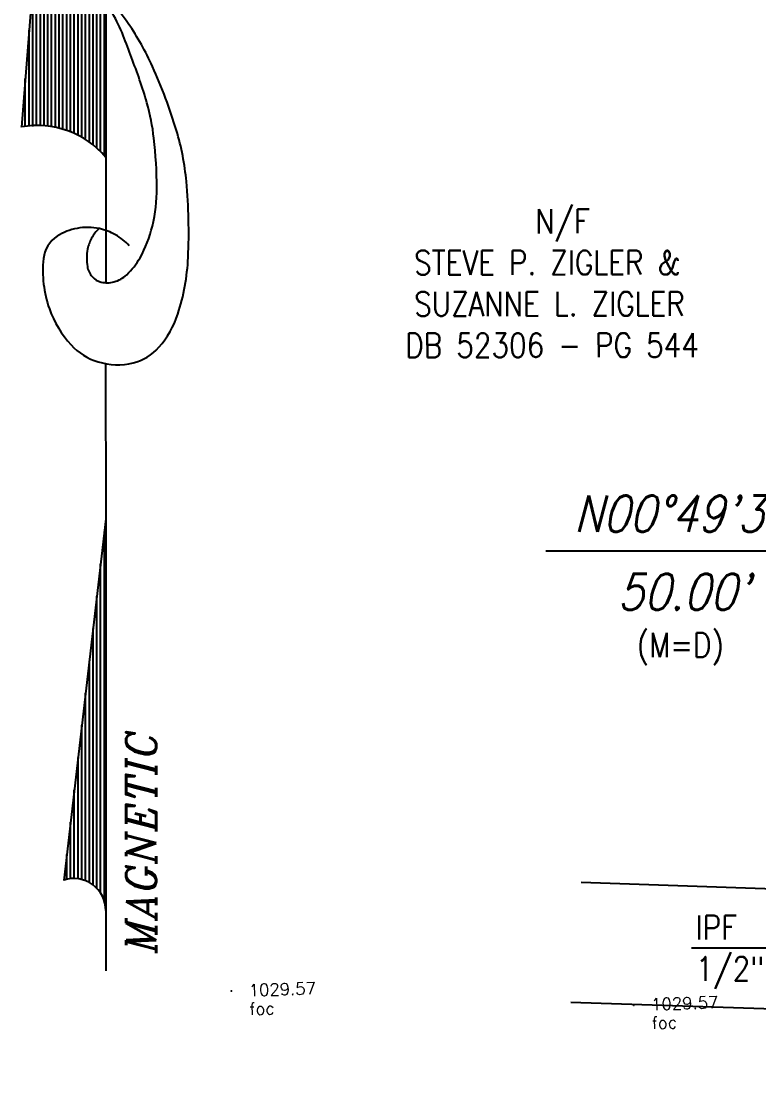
# Model space of a CAD drawing. Extents: x 1086 to 1385, y 787 to 1056.
# Drawn here: x 1088 to 1136.9, y 854.1 to 925.3 of the extents above; entities that cross this region are included whole.
import ezdxf
from ezdxf.enums import TextEntityAlignment as Align

# ---------------------------------------------------------------- set-up
doc = ezdxf.new("R2010")
doc.units = 0
doc.header["$LTSCALE"] = 20
doc.header["$MEASUREMENT"] = 0
doc.header["$PDMODE"] = 2
doc.header["$PDSIZE"] = 0.025
doc.layers.get('0').update_dxf_attribs({"linetype": 'CONTINUOUS'})
for name, color, linetype in [('CALLS', 3, 'CONTINUOUS'), ('CURB', 1, 'CONTINUOUS'), ('DESC', 2, 'CONTINUOUS'), ('ELEV', 6, 'CONTINUOUS'), ('LIGHT', 2, 'CONTINUOUS'), ('PTS', 2, 'CONTINUOUS'), ('TEXTM', 2, 'CONTINUOUS')]:
    doc.layers.add(name, color=color, linetype=linetype)
doc.styles.add('I', font='ITALIC', dxfattribs={"height": 1})
doc.styles.add('L120', font='simplex.shx', dxfattribs={"width": 0.85, "oblique": 15, "height": 2.4})
doc.styles.add('L60', font='simplex.shx', dxfattribs={"width": 0.75, "oblique": 15, "height": 1.5})
doc.styles.add('L80', font='simplex.shx', dxfattribs={"width": 0.85, "height": 1.6})
doc.styles.add('S6', font='SIMPLEX', dxfattribs={"height": 0.083333})
doc.styles.get("Standard").update_dxf_attribs({"font": 'ROMANS'})
doc.dimstyles.get("Standard").update_dxf_attribs({"dimtxt": 0.18, "dimasz": 0.18, "dimexe": 0.18, "dimexo": 0.0625, "dimgap": 0.09, "dimtad": 0, "dimtih": 1, "dimtoh": 1, "dimdec": 4, "dimzin": 0, "dimtxsty": 'STANDARD', "dimcen": 0.09, "dimazin": 3, "dimtfac": 1, "dimtdec": 4, "dimtofl": 0, "dimtmove": 0, "dimatfit": 3, "dimtolj": 1, "dimtzin": 0})

# ---------------------------------------------------------------- blocks, each defined once
blk = doc.blocks.new('*X10')
for p, q in [((3068.536, 781.25), (3068.539, 781.25)), ((3068.542, 781.125), (3070.146, 781.125)), ((3068.548, 781), (3071.753, 781)), ((3068.553, 780.875), (3073.361, 780.875)), ((3068.559, 780.75), (3074.968, 780.75)), ((3068.559, 780.625), (3075.3, 780.625)), ((3068.559, 780.5), (3075.309, 780.5)), ((3068.559, 780.375), (3075.318, 780.375)), ((3068.511, 780), (3075.346, 780)), ((3068.53, 780.125), (3075.337, 780.125)), ((3068.55, 780.25), (3075.327, 780.25)), ((3068.408, 779.625), (3075.366, 779.625)), ((3068.45, 779.75), (3075.364, 779.75)), ((3068.491, 779.875), (3075.355, 779.875)), ((3068.225, 779.25), (3075.366, 779.25)), ((3068.299, 779.375), (3075.366, 779.375)), ((3068.366, 779.5), (3075.366, 779.5)), ((3067.965, 778.875), (3073.338, 778.875)), ((3068.06, 779), (3075.366, 779)), ((3068.151, 779.125), (3075.366, 779.125)), ((3073.379, 778.875), (3075.366, 778.875)), ((3067.722, 778.625), (3072.953, 778.625)), ((3067.861, 778.75), (3073.145, 778.75)), ((3073.105, 778.625), (3075.364, 778.625)), ((3073.242, 778.75), (3075.365, 778.75)), ((3067.583, 778.5), (3072.76, 778.5)), ((3072.968, 778.5), (3075.362, 778.5))]:
    blk.add_line(p, q)
blk = doc.blocks.new('*X11')
for p, q in [((3043.568, 779.75), (3044.393, 779.75)), ((3043.588, 779.625), (3045.464, 779.625)), ((3043.56, 779.25), (3048.679, 779.25)), ((3043.584, 779.375), (3047.607, 779.375)), ((3043.593, 779.5), (3046.536, 779.5)), ((3043.379, 778.875), (3051.893, 778.875)), ((3043.46, 779), (3050.821, 779)), ((3043.519, 779.125), (3049.75, 779.125)), ((3043.112, 778.625), (3054.036, 778.625)), ((3043.268, 778.75), (3052.964, 778.75)), ((3042.848, 778.5), (3055.107, 778.5))]:
    blk.add_line(p, q)
blk = doc.blocks.new('NORTHA')
for p, q in [((3.4764, 0.2274), (2.8, 0.28)), ((1.5, 0), (0.3, 0.14)), ((0.2, 0), (0, 0)), ((1.5, 0), (0.2, 0)), ((2.0154, 0.0014), (1.5, 0)), ((2.7, 0), (2.2839, 0)), ((3.1369, 0), (2.7, 0)), ((3.2155, 0), (3.1369, 0))]:
    blk.add_line(p, q)
for points in [[(2.4064, -0.0773, 0.077736), (2.4431, -0.0318, 0.07962), (2.4634, 0.0214, 0.096266), (2.4644, 0.0956, 0.100752), (2.4381, 0.1615, 0.224486), (2.3638, 0.207, 0.11255), (2.1975, 0.1875, 0.100563), (2.0773, 0.1152, 0.134878), (2.0213, 0.0259, 0.132719), (2.0179, -0.0903, 0.155229), (2.0696, -0.1759, 0.101616), (2.18, -0.2386, 0.067278), (2.3676, -0.2728, 0.034332), (2.6199, -0.267, 0.050354), (2.7891, -0.2342, 0.032541), (3.0016, -0.1547, 0.044988), (3.1447, -0.0741, 0.025546), (3.2157, -0.0197, 0.017117), (3.3144, 0.0702, 0.06565), (3.3719, 0.1432, 0.042468), (3.4342, 0.2722)], [(2.4636, 0.0225, 0.076919), (2.4319, 0.0474, 0.080527), (2.3958, 0.0607, 0.088695), (2.3376, 0.0615, 0.141897), (2.3043, 0.0456, 0.152973), (2.2862, 0.0155, 0.126446), (2.2868, -0.0267, 0.120122), (2.3102, -0.069, 0.080483), (2.3664, -0.1132, 0.067361), (2.472, -0.1542, 0.059891), (2.5983, -0.169, 0.028199), (2.7635, -0.1592, 0.039094), (2.8807, -0.1362, 0.016831), (2.9576, -0.112, 0.008651), (3.1044, -0.0573, 0.03625), (3.1785, -0.0218, 0.021578), (3.2951, 0.0516)]]:
    blk.add_lwpolyline(points, format="xyb")
for centre, radius, start, end in [((2.5086, 0.227), 0.297, 310.1394, 10.2647), ((0.1999, 0.1066), 0.1066, 270.0614, 18.1897)]:
    blk.add_arc(centre, radius, start, end)
at = {"xscale": 0.1, "yscale": 0.1, "zscale": 0.1}
for name in ['*X10', '*X11']:
    blk.add_blockref(name, (-304.0529, -77.8451), dxfattribs=at)
at = {"style": 'I', "flags": 4}
blk.add_attdef('MAG-DATE', text='', height=0.1, dxfattribs=at).set_placement((0.4279, -0.1172), align=Align.MIDDLE)
blk = doc.blocks.new('POINT')
blk.add_point((0, 0))
at = {"layer": 'DESC', "style": 'S6'}
blk.add_attdef('DESC', (0.1191, -0.1698), '', height=0.0833, dxfattribs=at)
at = {"layer": 'ELEV', "style": 'S6'}
blk.add_attdef('ELEV', (0.1191, -0.0403), '', height=0.0833, dxfattribs=at)

msp = doc.modelspace()

# ---------------------------------------------------------------- linework, layer by layer
at = {"layer": 'CURB'}
msp.add_line((1124.423, 860.225), (1307.274, 854.083), dxfattribs=at)
at = {"layer": 'TEXTM'}
msp.add_line((1125.123, 868.181), (1144.47, 867.511), dxfattribs=at)

# ---------------------------------------------------------------- block references
at = {"layer": 'LIGHT', "xscale": 20, "yscale": 20, "zscale": 20, "rotation": 90}
msp.add_blockref('NORTHA', (1093.589, 862.29), dxfattribs=at).add_auto_attribs({'MAG-DATE': 'MAGNETIC'})
at = {"layer": 'PTS'}
ref = msp.add_blockref('POINT', (1101.922, 860.957), dxfattribs=dict(at, xscale=9.6, yscale=9.6, zscale=9.6, rotation=1.78283024572904))
ref.add_attrib('ELEV', '1029.57', (1103.076, 860.605), dxfattribs={"layer": 'ELEV', "height": 0.8, "rotation": 1.78283, "style": 'S6'})
ref.add_attrib('DESC', 'foc', (1103.115, 859.363), dxfattribs={"layer": 'DESC', "height": 0.8, "rotation": 1.78283, "style": 'S6'})
ref = msp.add_blockref('POINT', (1128.615, 860.026), dxfattribs=dict(at, xscale=9.6, yscale=9.6, zscale=9.6, rotation=1.78283024572904))
ref.add_attrib('ELEV', '1029.57', (1129.77, 859.675), dxfattribs={"layer": 'ELEV', "height": 0.8, "rotation": 1.78283, "style": 'S6'})
ref.add_attrib('DESC', 'foc', (1129.809, 858.432), dxfattribs={"layer": 'DESC', "height": 0.8, "rotation": 1.78283, "style": 'S6'})

# ---------------------------------------------------------------- texts
at = {"layer": 'CALLS', "char_height": 2.4, "attachment_point": 8, "style": 'L120'}
for s, insert in [('N00°49\'35"E', (1133.328, 891.437)), ("50.00'", (1131.899, 886.25))]:
    msp.add_mtext(s, dxfattribs=dict(at, insert=insert))
at = {"layer": 'TEXTM', "style": 'L80', "width": 0.85}
for s, p in [('N/F', (1122.084, 911.245)), ('STEVE P. ZIGLER &', (1114.038, 908.496)), ('SUZANNE L. ZIGLER', (1114.04, 905.754)), ('DB 52306 - PG 544', (1113.456, 903.01)), ('(M=D)', (1128.814, 883.118)), ('IPF', (1132.718, 864.374)), ('1/2"RB', (1132.72, 861.631))]:
    msp.add_text(s, height=1.6, rotation=0.04035, dxfattribs=at).set_placement(p)

# ---------------------------------------------------------------- leaders
at = {"layer": 'TEXTM'}
for points in [[(1155.039, 894.492), (1143.193, 890.157), (1122.768, 890.143)], [(1144.475, 867.425), (1141.891, 863.796), (1132.426, 863.789)]]:
    msp.add_leader(points, dimstyle='STANDARD', override={"dimscale": 20, "dimtxt": 0.1, "dimasz": 0.1, "dimexe": 0.075, "dimexo": 0.05, "dimgap": 0.075, "dimtih": 0, "dimtoh": 0, "dimdec": 1, "dimzin": 7, "dimpost": "'", "dimtxsty": 'L60', "dimcen": 0.05, "dimaunit": 1, "dimtdec": 2, "dimtzin": 7}, dxfattribs=at)

doc.saveas('drawing.dxf')
